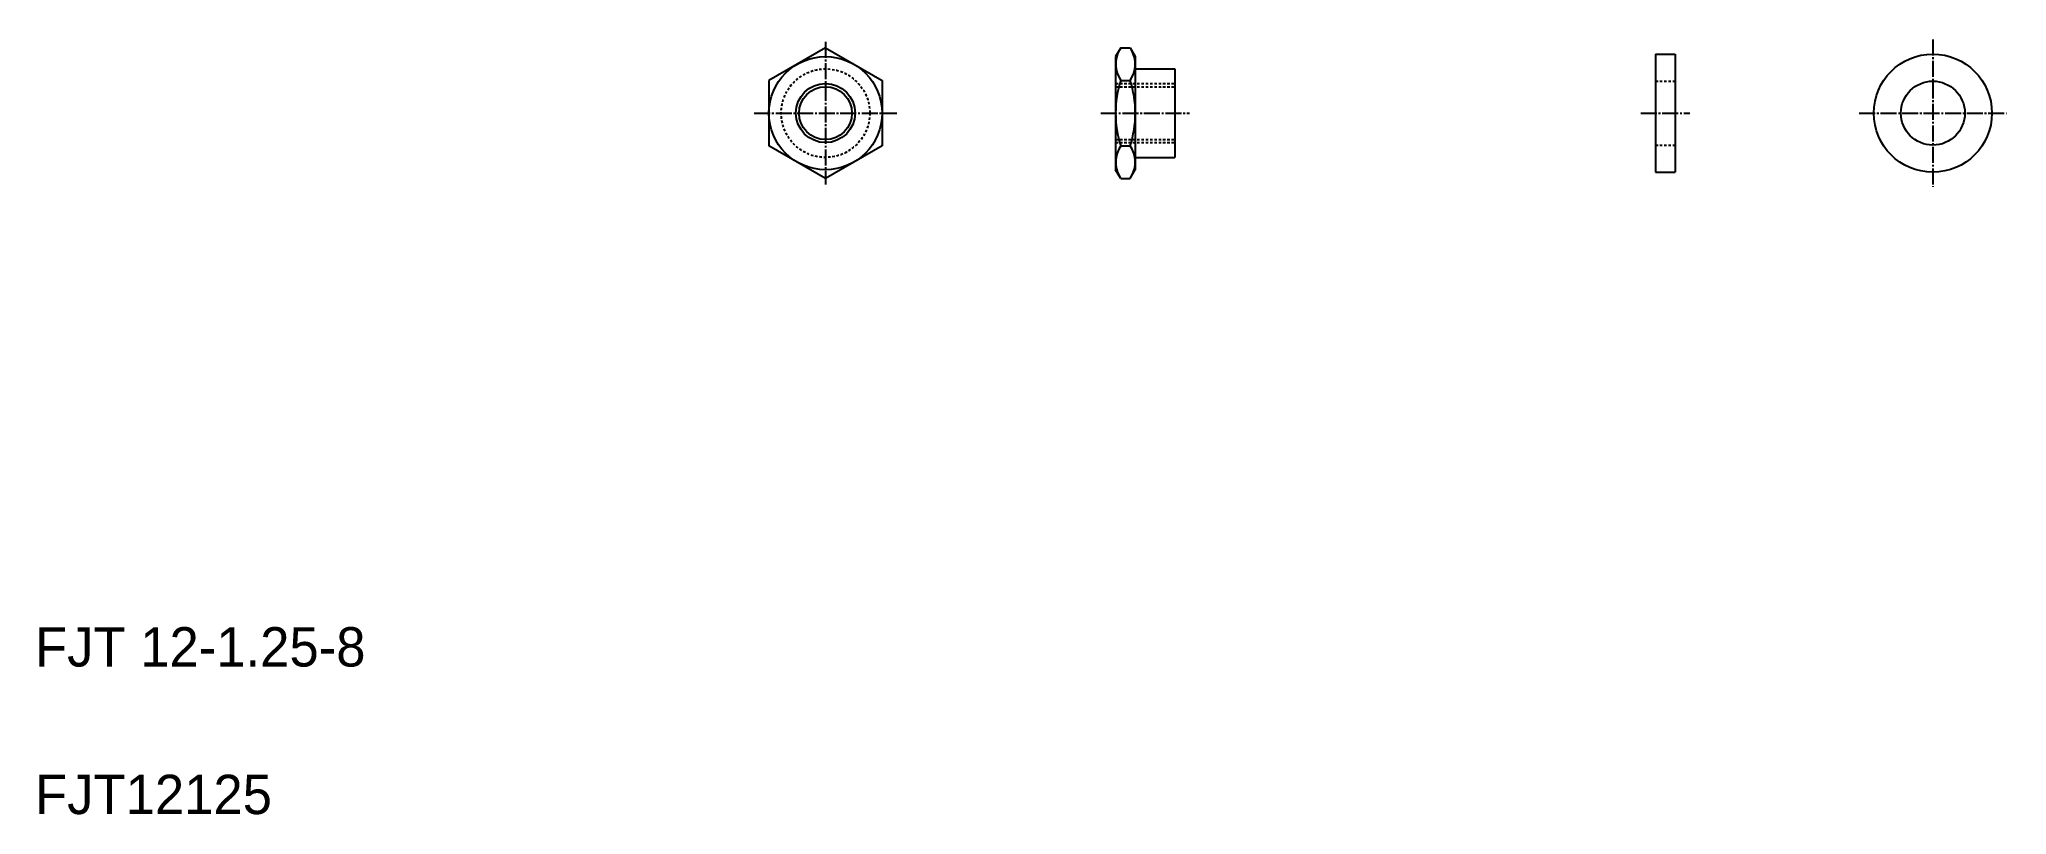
# Model space of a CAD drawing. Extents: x 21 to 421, y 20 to 178.
import ezdxf

# ---------------------------------------------------------------- set-up
doc = ezdxf.new("R2010")
doc.units = 0
doc.header["$LTSCALE"] = 0.25
doc.linetypes.add('CENTER', pattern=[17.5, 13, -1.5, 1.5, -1.5])
doc.linetypes.add('DASHED', pattern=[3.5, 2, -1.5])
doc.layers.get('0').update_dxf_attribs({"linetype": 'CONTINUOUS'})
doc.layers.add('CENTER', color=1, linetype='CENTER')

msp = doc.modelspace()

# ---------------------------------------------------------------- linework, layer by layer
for p, q in [((180.7, 175.78), (169.2, 169.14)), ((174.95, 172.46), (174.95, 172.46)), ((177.83, 174.12), (177.83, 174.12)), ((180.7, 175.78), (192.2, 169.14)), ((240.71, 175.78), (239.69, 174)), ((239.69, 174), (239.69, 151)), ((240.71, 175.78), (242.66, 175.78)), ((242.66, 175.78), (243.69, 174)), ((243.69, 174), (243.69, 151)), ((349.45, 174.5), (349.45, 150.5)), ((349.45, 174.5), (353.45, 174.5)), ((353.45, 174.5), (353.45, 150.5)), ((169.2, 169.14), (169.2, 155.86)), ((192.2, 169.14), (192.2, 155.86)), ((240.74, 169.14), (242.63, 169.14)), ((243.69, 171.5), (251.69, 171.5)), ((251.69, 171.5), (251.69, 153.5)), ((180.7, 149.22), (169.2, 155.86)), ((192.2, 155.86), (180.7, 149.22)), ((240.74, 155.86), (242.63, 155.86)), ((243.69, 153.5), (251.69, 153.5)), ((240.71, 149.22), (239.69, 151)), ((240.71, 149.22), (242.66, 149.22)), ((242.66, 149.22), (243.69, 151)), ((349.45, 150.5), (353.45, 150.5))]:
    msp.add_line(p, q)
at = {"color": 3, "linetype": 'DASHED'}
for p, q in [((239.69, 168.5), (251.69, 168.5)), ((349.45, 169), (353.45, 169)), ((239.69, 167.87), (251.69, 167.87)), ((239.69, 157.12), (251.69, 157.12)), ((239.69, 156.5), (251.69, 156.5)), ((349.45, 156), (353.45, 156))]:
    msp.add_line(p, q, dxfattribs=at)
for centre, radius in [((180.7, 162.5), 11.5), ((405.83, 162.5), 12), ((405.83, 162.5), 6.5), ((180.7, 162.5), 5.38)]:
    msp.add_circle(centre, radius)
msp.add_circle((180.7, 162.5), 9, dxfattribs=at)
at = {"color": 3}
msp.add_circle((180.7, 162.5), 6, dxfattribs=at)
for centre, radius, start, end in [((245.44, 172.46), 5.75, 150, 215.2644), ((237.94, 172.46), 5.75, 324.7356, 30), ((261.1, 162.5), 21.42, 161.9403, 198.0597), ((222.27, 162.5), 21.42, 341.9403, 18.0597), ((245.44, 152.54), 5.75, 144.7356, 210), ((237.94, 152.54), 5.75, 330, 35.2644)]:
    msp.add_arc(centre, radius, start, end)
at = {"layer": 'CENTER', "color": 1, "linetype": 'CENTER'}
for p, q in [((180.7, 177), (180.7, 148)), ((405.83, 177.5), (405.83, 147.5)), ((166.2, 162.5), (195.2, 162.5)), ((236.69, 162.5), (254.69, 162.5)), ((346.45, 162.5), (356.45, 162.5)), ((390.83, 162.5), (420.83, 162.5))]:
    msp.add_line(p, q, dxfattribs=at)

# ---------------------------------------------------------------- texts
for s, p in [('FJT 12-1.25-8', (20, 50)), ('FJT12125', (20, 20))]:
    msp.add_text(s, height=8).set_placement(p)

doc.saveas('drawing.dxf')
